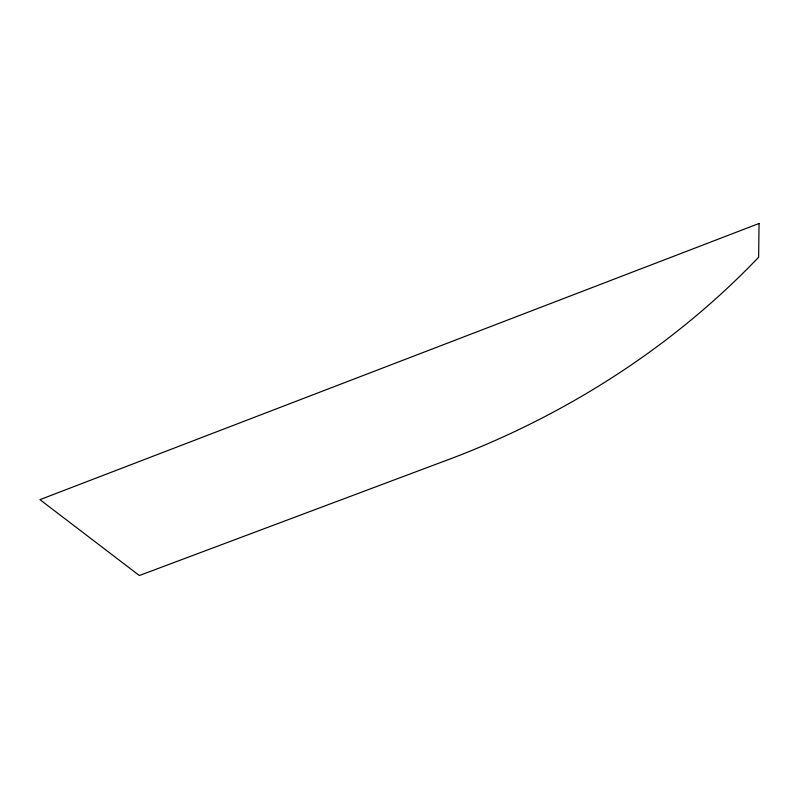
<?xml version="1.0" encoding="UTF-8"?>
<svg xmlns="http://www.w3.org/2000/svg" width="799" height="799" viewBox="0 0 799 799"><rect width="100%" height="100%" fill="white"/><g stroke="black" fill="none" stroke-linecap="round" stroke-linejoin="round"><path stroke-width="1.2" d="M759.05 223.48L758.631 257.238A768.648 655.699 -11.8 0 1 441.108 462.331L139.336 575.52L39.95 499.655L759.05 223.48"/></g></svg>
